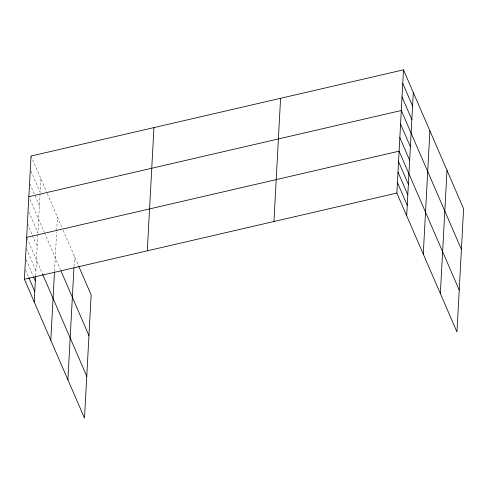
<?xml version="1.0" encoding="UTF-8"?>
<svg xmlns="http://www.w3.org/2000/svg" width="488" height="488" viewBox="0 0 488 488"><rect width="100%" height="100%" fill="white"/><g stroke="black" fill="none" stroke-linecap="round" stroke-linejoin="round"><path stroke-width="0.37" stroke-dasharray="2.44 1.83" d="M35.624 275.757L37.85 234.441M40.04 193.785L37.93 232.935L28.115 210.261M40.852 178.724L40.12 192.278L30.604 170.288M54.528 271.291L56.638 232.136M56.718 230.629L57.45 217.075M74.017 266.381L74.548 256.59M31.037 156.044L46.384 191.503M47.257 193.523L62.244 228.164M63.147 230.244L78.33 265.338M29.878 183.842L39.388 205.832M30.036 199.458L44.194 232.166M44.481 232.843L60.359 269.522M27.389 223.815L32.147 234.807M32.44 235.497L37.198 246.489M26.956 238.059L42.584 274.177M26.389 248.532L35.905 270.517M26.12 259.689L33.257 276.184M25.559 270.163L28.53 277.038"/><path stroke-width="0.73" d="M78.623 266.009L91.146 294.941L84.503 418.161L24.4 279.264L31.037 156.044L403.497 69.839L463.6 208.736L456.963 331.956L396.854 193.059L403.497 69.839M34.215 301.938L35.581 276.501M50.807 340.295L54.485 272.042M67.911 379.81L73.938 267.888M147.309 250.814L153.946 127.6M273.945 221.503L280.582 98.289M406.669 215.733L413.305 92.513M423.267 254.083L429.904 130.869M440.365 293.599L447.002 170.385M28.847 196.707L401.301 110.502L461.41 249.399M26.657 237.369L399.111 151.164L459.22 290.061M24.4 279.264L396.854 193.059M402.765 83.393L412.574 106.067M402.033 96.947L411.848 119.621M400.575 124.056L410.384 146.729M399.843 137.61L409.658 160.284M398.55 161.638L408.358 184.311M397.982 172.111L407.797 194.785M397.421 182.585L407.236 205.259M60.957 270.907L88.956 335.604M42.584 274.177L86.76 376.266M33.556 276.867L35.343 280.99M28.829 277.721L34.776 291.464"/></g></svg>
